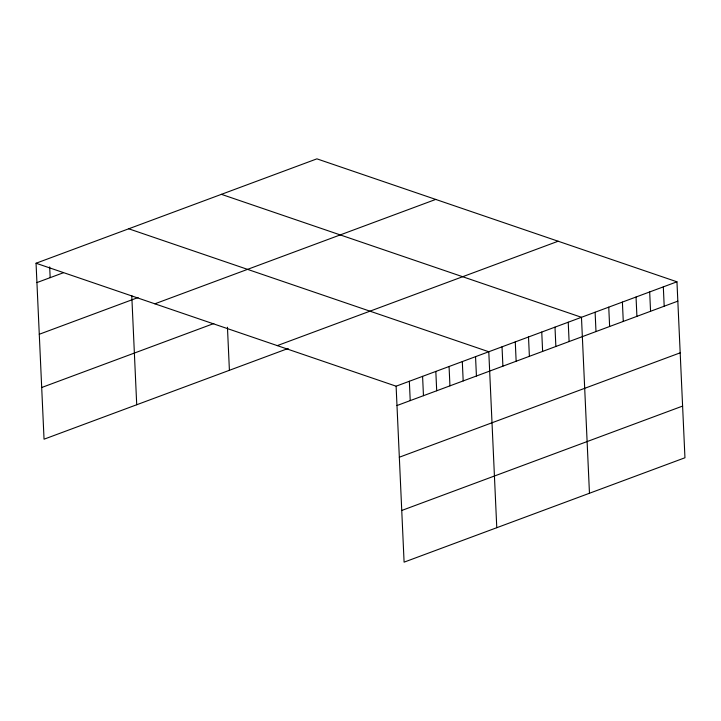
<?xml version="1.0" encoding="UTF-8"?>
<svg xmlns="http://www.w3.org/2000/svg" width="721" height="721" viewBox="0 0 721 721"><rect width="100%" height="100%" fill="white"/><g stroke="black" fill="none" stroke-linecap="round" stroke-linejoin="round"><path stroke-width="1.08" d="M36.05 263.237L316.907 158.845L676.956 281.803L684.95 457.763L404.093 562.155L396.108 386.195L36.05 263.237L44.044 439.197L288.166 348.459M36.924 282.578L63.412 272.736M39.276 334.265L138.071 297.539M154.871 303.811L435.727 199.42M41.692 387.51L213.822 323.531M277.288 345.62L558.144 241.229M396.108 386.195L676.956 281.803M396.983 405.535L677.839 301.144M399.326 457.222L680.182 352.83M401.75 510.468L682.607 406.076M221.41 194.337L581.468 317.294L589.463 493.254M128.735 228.791L488.784 351.749L496.778 527.709M663.32 286.877L664.194 306.218M649.675 291.942L650.558 311.283M636.039 297.016L636.913 316.357M622.394 302.09L623.268 321.431M608.749 307.155L609.633 326.496M595.113 312.229L595.988 331.57M568.229 322.215L569.103 341.556M554.99 327.136L555.864 346.477M541.75 332.057L542.625 351.397M528.511 336.986L529.385 356.327M515.272 341.907L516.146 361.248M502.023 346.828L502.907 366.169M475.545 356.67L476.428 376.011M462.305 361.591L463.188 380.931M449.066 366.511L449.94 385.852M435.826 371.432L436.701 390.773M422.587 376.353L423.461 395.694M409.348 381.274L410.222 400.615M227.448 327.226L229.404 370.297M131.763 295.502L136.72 404.751M49.677 266.914L50.173 277.657"/></g></svg>
